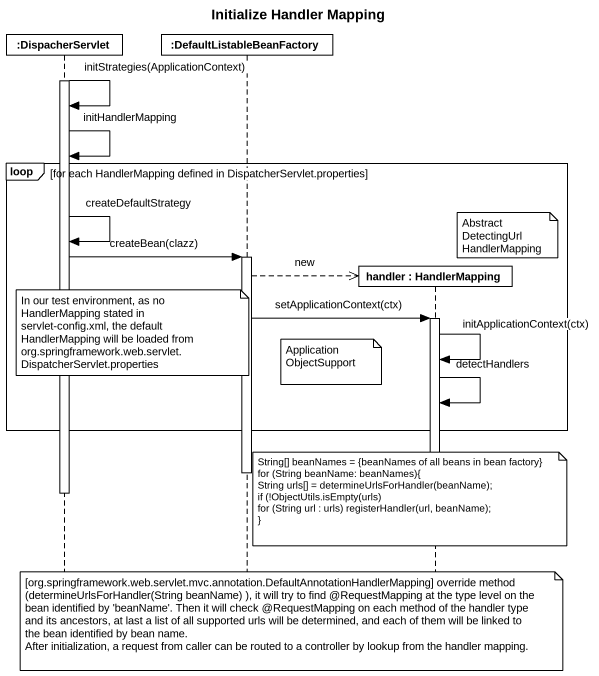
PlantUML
@startuml
title Initialize Handler Mapping
hide footbox
participant ":DispacherServlet" as DispacherServlet
participant ":DefaultListableBeanFactory" as DefaultListableBeanFactory
participant "handler : HandlerMapping" as handler

activate DispacherServlet
DispacherServlet -> DispacherServlet : initStrategies(ApplicationContext)
DispacherServlet -> DispacherServlet : initHandlerMapping
loop for each HandlerMapping defined in DispatcherServlet.properties
  note right of handler : AbstractDetectingUrlHandlerMapping
  DispacherServlet -> DispacherServlet : createDefaultStrategy
  DispacherServlet -> DefaultListableBeanFactory : createBean(clazz)
  activate DefaultListableBeanFactory
  DefaultListableBeanFactory -->> handler ** : new
  DefaultListableBeanFactory -> handler : setApplicationContext(ctx)
  activate handler
  note over DispacherServlet : In our test environment, as no HandlerMapping stated in servlet-config.xml, the default HandlerMapping will be loaded from org.springframework.web.servlet.DispatcherServlet.properties
  handler -> handler : initApplicationContext(ctx)
  note right of DefaultListableBeanFactory : ApplicationObjectSupport
  handler -> handler : detectHandlers
end
deactivate handler
deactivate DefaultListableBeanFactory
deactivate DispacherServlet
note over handler
  String[] beanNames = {beanNames of all beans in bean factory}
  for (String beanName: beanNames){
  String urls[] = determineUrlsForHandler(beanName);
  if (!ObjectUtils.isEmpty(urls)
  for (String url : urls) registerHandler(url, beanName);
  ~}
end note
note over DefaultListableBeanFactory
  [org.springframework.web.servlet.mvc.annotation.DefaultAnnotationHandlerMapping] override method (determineUrlsForHandler(String beanName) ), it will try to find @RequestMapping at the type level on the bean identified by 'beanName'. Then it will check @RequestMapping on each method of the handler type and its ancestors, at last a list of all supported urls will be determined, and each of them will be linked to the bean identified by bean name.
  After initialization, a request from caller can be routed to a controller by lookup from the handler mapping.
end note
@enduml
